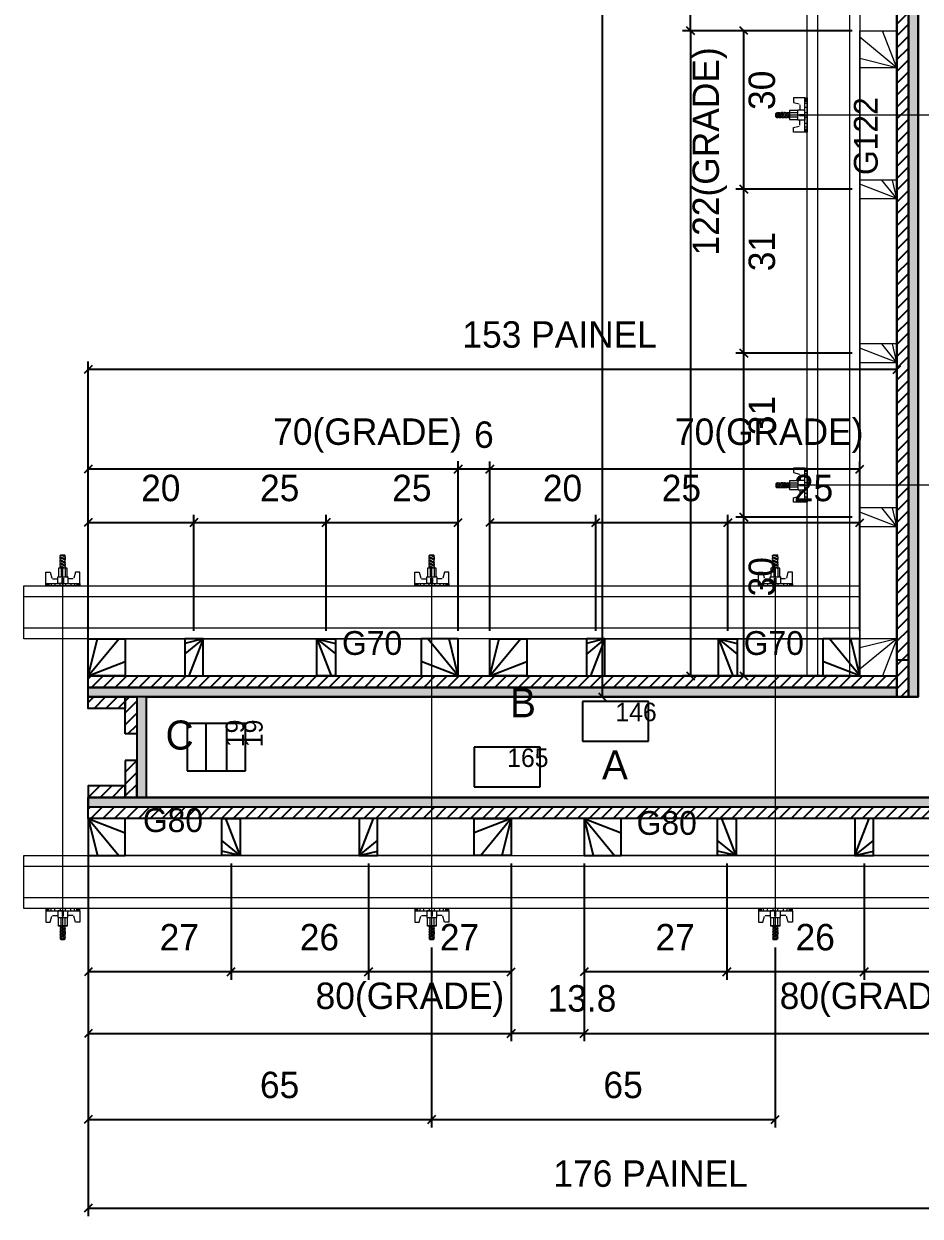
# Model space of a CAD drawing. Header units: metres. Extents: x 15022 to 19042, y 471 to 1202.
# Drawn here: x 15022.4 to 15361.5, y 470.5 to 921.5 of the extents above; entities that cross this region are included whole.
import ezdxf

# ---------------------------------------------------------------- set-up
doc = ezdxf.new("R2010")
doc.units = ezdxf.units.M
for name, color, linetype in [('CHAPA', 7, 'Continuous'), ('CONCRETO', 7, 'Continuous'), ('COTA', 7, 'Continuous'), ('Hachura', 7, 'Continuous'), ('Madeira', 7, 'Continuous'), ('MEIO_PONT', 7, 'Continuous'), ('Perfil Metálico', 7, 'Continuous'), ('SARRAFO', 7, 'Continuous'), ('TEXTO_GERAL', 7, 'Continuous')]:
    doc.layers.add(name, color=color, linetype=linetype)

msp = doc.modelspace()

# ---------------------------------------------------------------- hatches: boundary and pattern name
at = {"layer": 'Hachura'}
h = msp.add_hatch(dxfattribs=at)
h.set_pattern_fill('ANSI31')
h.paths.add_polyline_path([(15352.73, 1086.94), (15357.13, 1086.94), (15357.13, 666.94), (15352.73, 666.94), (15352.73, 1086.94)])
h = msp.add_hatch(color=7, dxfattribs=at)
h.dxf.hatch_style = 1
h.paths.add_polyline_path([(15357.13, 1086.94), (15360.73, 1086.94), (15360.73, 666.94), (15357.13, 666.94), (15357.13, 1086.94)])
h = msp.add_hatch(dxfattribs=at)
h.set_pattern_fill('ANSI31')
h.paths.add_polyline_path([(15352.73, 670.54), (15352.73, 674.94), (15046.73, 674.94), (15046.73, 670.54), (15352.73, 670.54)])
h = msp.add_hatch(color=7, dxfattribs=at)
h.dxf.hatch_style = 1
h.paths.add_polyline_path([(15352.73, 666.94), (15046.73, 666.94), (15046.73, 670.54), (15352.73, 670.54), (15352.73, 666.94)])
h = msp.add_hatch(dxfattribs=at)
h.set_pattern_fill('ANSI31')
h.paths.add_polyline_path([(15060.73, 662.54), (15060.73, 666.94), (15046.73, 666.94), (15046.73, 662.54), (15060.73, 662.54)])
h = msp.add_hatch(dxfattribs=at)
h.set_pattern_fill('ANSI31')
h.paths.add_polyline_path([(15065.13, 666.94), (15060.73, 666.94), (15060.73, 652.94), (15065.13, 652.94), (15065.13, 666.94)])
h = msp.add_hatch(color=7, dxfattribs=at)
h.dxf.hatch_style = 1
h.paths.add_polyline_path([(15065.13, 628.94), (15068.73, 628.94), (15068.73, 666.94), (15065.13, 666.94), (15065.13, 628.94)])
h = msp.add_hatch(dxfattribs=at)
h.set_pattern_fill('ANSI31')
h.paths.add_polyline_path([(15065.13, 628.94), (15060.73, 628.94), (15060.73, 642.94), (15065.13, 642.94), (15065.13, 628.94)])
h = msp.add_hatch(dxfattribs=at)
h.set_pattern_fill('ANSI31')
h.paths.add_polyline_path([(15060.73, 633.34), (15060.73, 628.94), (15046.73, 628.94), (15046.73, 633.34), (15060.73, 633.34)])
h = msp.add_hatch(color=7, dxfattribs=at)
h.dxf.hatch_style = 1
h.paths.add_polyline_path([(15398.73, 628.94), (15046.73, 628.94), (15046.73, 625.34), (15398.73, 625.34), (15398.73, 628.94)])
h = msp.add_hatch(dxfattribs=at)
h.set_pattern_fill('ANSI31')
h.paths.add_polyline_path([(15398.73, 625.34), (15398.73, 620.94), (15046.73, 620.94), (15046.73, 625.34), (15398.73, 625.34)])

# ---------------------------------------------------------------- linework, layer by layer
at = {"layer": 'CHAPA', "color": 1, "lineweight": 25}
for points in [[(15360.73, 1086.94), (15360.73, 666.94), (15357.13, 666.94), (15357.13, 1086.94)], [(15352.73, 666.94), (15046.73, 666.94), (15046.73, 670.54), (15352.73, 670.54)], [(15065.13, 628.94), (15068.73, 628.94), (15068.73, 666.94), (15065.13, 666.94)], [(15398.73, 628.94), (15046.73, 628.94), (15046.73, 625.34), (15398.73, 625.34)]]:
    msp.add_lwpolyline(points, close=True, dxfattribs=at)
at = {"layer": 'CONCRETO', "color": 2, "lineweight": 25}
msp.add_lwpolyline([(15068.73, 628.94), (15068.73, 666.94), (15360.73, 666.94), (15360.73, 1064.94), (15398.73, 1064.94), (15398.73, 628.94)], close=True, dxfattribs=at)
at = {"layer": 'COTA', "color": 241, "lineweight": 25}
for p, q in [((15241.24, 1086.94), (15241.24, 666.94)), ((15274.59, 918.94), (15274.59, 926.96)), ((15335.74, 918.94), (15271.59, 918.94)), ((15335.73, 918.94), (15271.59, 918.94)), ((15274.59, 918.94), (15274.59, 674.95)), ((15335.73, 918.94), (15291.79, 918.94)), ((15294.79, 858.95), (15294.79, 918.94)), ((15335.73, 858.95), (15291.79, 858.95)), ((15335.73, 858.95), (15291.79, 858.95)), ((15294.79, 796.95), (15294.79, 858.95)), ((15046.73, 669.94), (15046.73, 793.81)), ((15335.73, 796.95), (15291.79, 796.95)), ((15335.73, 796.95), (15291.79, 796.95)), ((15294.79, 734.95), (15294.79, 796.95)), ((15352.73, 669.94), (15352.73, 793.81)), ((15352.73, 790.81), (15046.73, 790.81)), ((15046.73, 691.91), (15046.73, 756.06)), ((15186.72, 691.93), (15186.72, 756.06)), ((15186.73, 691.94), (15186.73, 756.04)), ((15198.72, 691.89), (15198.72, 756.04)), ((15198.72, 691.92), (15198.72, 756.04)), ((15338.71, 691.92), (15338.71, 756.04)), ((15186.72, 753.06), (15046.73, 753.06)), ((15198.72, 753.04), (15186.73, 753.04)), ((15338.71, 753.04), (15198.72, 753.04)), ((15046.73, 691.94), (15046.73, 735.86)), ((15086.73, 691.94), (15086.73, 735.86)), ((15086.73, 691.94), (15086.73, 735.86)), ((15136.73, 691.94), (15136.73, 735.86)), ((15136.73, 691.94), (15136.73, 735.86)), ((15186.73, 691.93), (15186.73, 735.86)), ((15198.72, 691.92), (15198.72, 735.85)), ((15238.72, 691.92), (15238.72, 735.85)), ((15238.72, 691.92), (15238.72, 735.85)), ((15288.72, 691.92), (15288.72, 735.85)), ((15288.72, 691.92), (15288.72, 735.85)), ((15338.72, 691.92), (15338.72, 735.85)), ((15046.73, 732.86), (15086.73, 732.86)), ((15086.73, 732.86), (15136.73, 732.86)), ((15136.73, 732.86), (15186.73, 732.86)), ((15198.72, 732.85), (15238.72, 732.85)), ((15238.72, 732.85), (15288.72, 732.85)), ((15288.72, 732.85), (15338.72, 732.85)), ((15335.73, 734.95), (15291.79, 734.95)), ((15335.73, 734.95), (15291.79, 734.95)), ((15294.79, 674.95), (15294.79, 734.95)), ((15335.72, 674.95), (15271.59, 674.95)), ((15335.72, 674.95), (15291.79, 674.95)), ((15349.73, 666.94), (15238.24, 666.94)), ((15046.73, 617.89), (15046.73, 470.53)), ((15046.73, 617.89), (15046.73, 504.06)), ((15046.75, 603.9), (15046.75, 559.97)), ((15046.75, 603.9), (15046.75, 536.67)), ((15100.75, 603.89), (15100.75, 559.97)), ((15100.75, 603.89), (15100.75, 559.97)), ((15152.75, 603.89), (15152.75, 559.97)), ((15152.75, 603.89), (15152.75, 559.97)), ((15206.73, 603.94), (15206.73, 536.67)), ((15206.75, 603.89), (15206.75, 559.97)), ((15206.75, 603.89), (15206.75, 536.67)), ((15234.33, 603.89), (15234.33, 536.67)), ((15234.35, 603.9), (15234.35, 559.97)), ((15234.35, 603.9), (15234.35, 536.67)), ((15288.35, 603.89), (15288.35, 559.97)), ((15288.35, 603.89), (15288.35, 559.97)), ((15340.35, 603.89), (15340.35, 559.97)), ((15340.35, 603.89), (15340.35, 559.97)), ((15176.66, 572.14), (15176.66, 504.06)), ((15176.66, 572.14), (15176.66, 504.06)), ((15306.66, 572.14), (15306.66, 504.06)), ((15100.75, 562.97), (15046.75, 562.97)), ((15152.75, 562.97), (15100.75, 562.97)), ((15206.75, 562.97), (15152.75, 562.97)), ((15288.35, 562.97), (15234.35, 562.97)), ((15340.35, 562.97), (15288.35, 562.97)), ((15394.35, 562.97), (15340.35, 562.97)), ((15046.75, 539.67), (15206.75, 539.67)), ((15234.33, 539.67), (15206.73, 539.67)), ((15234.35, 539.67), (15394.35, 539.67)), ((15046.73, 507.06), (15176.66, 507.06)), ((15176.66, 507.06), (15306.66, 507.06)), ((15046.73, 473.53), (15398.72, 473.53))]:
    msp.add_line(p, q, dxfattribs=at)
at = {"layer": 'COTA', "color": 0, "lineweight": 25}
for p, q in [((15276.09, 917.44), (15273.09, 920.44)), ((15273.09, 920.44), (15276.09, 917.44)), ((15296.29, 917.44), (15293.29, 920.44)), ((15296.29, 857.45), (15293.29, 860.45)), ((15293.29, 860.45), (15296.29, 857.45)), ((15296.29, 795.45), (15293.29, 798.45)), ((15293.29, 798.45), (15296.29, 795.45)), ((15048.23, 792.31), (15045.23, 789.31)), ((15351.23, 789.31), (15354.23, 792.31)), ((15048.23, 754.56), (15045.23, 751.56)), ((15185.22, 751.56), (15188.22, 754.56)), ((15188.23, 754.54), (15185.23, 751.54)), ((15200.22, 754.54), (15197.22, 751.54)), ((15197.22, 751.54), (15200.22, 754.54)), ((15337.21, 751.54), (15340.21, 754.54)), ((15296.29, 733.45), (15293.29, 736.45)), ((15293.29, 736.45), (15296.29, 733.45)), ((15048.23, 734.36), (15045.23, 731.36)), ((15085.23, 731.36), (15088.23, 734.36)), ((15088.23, 734.36), (15085.23, 731.36)), ((15135.23, 731.36), (15138.23, 734.36)), ((15138.23, 734.36), (15135.23, 731.36)), ((15185.23, 731.36), (15188.23, 734.36)), ((15200.22, 734.35), (15197.22, 731.35)), ((15237.22, 731.35), (15240.22, 734.35)), ((15240.22, 734.35), (15237.22, 731.35)), ((15287.22, 731.35), (15290.22, 734.35)), ((15290.22, 734.35), (15287.22, 731.35)), ((15337.22, 731.35), (15340.22, 734.35)), ((15273.09, 676.45), (15276.09, 673.45)), ((15293.29, 676.45), (15296.29, 673.45)), ((15239.74, 668.44), (15242.74, 665.44)), ((15048.25, 564.47), (15045.25, 561.47)), ((15102.25, 564.47), (15099.25, 561.47)), ((15099.25, 561.47), (15102.25, 564.47)), ((15154.25, 564.47), (15151.25, 561.47)), ((15151.25, 561.47), (15154.25, 564.47)), ((15205.25, 561.47), (15208.25, 564.47)), ((15235.85, 564.47), (15232.85, 561.47)), ((15289.85, 564.47), (15286.85, 561.47)), ((15286.85, 561.47), (15289.85, 564.47)), ((15341.85, 564.47), (15338.85, 561.47)), ((15338.85, 561.47), (15341.85, 564.47)), ((15048.25, 541.17), (15045.25, 538.17)), ((15208.23, 541.17), (15205.23, 538.17)), ((15205.25, 538.17), (15208.25, 541.17)), ((15232.83, 538.17), (15235.83, 541.17)), ((15235.85, 541.17), (15232.85, 538.17)), ((15048.23, 508.56), (15045.23, 505.56)), ((15175.16, 505.56), (15178.16, 508.56)), ((15178.16, 508.56), (15175.16, 505.56)), ((15305.16, 505.56), (15308.16, 508.56)), ((15048.23, 475.03), (15045.23, 472.03))]:
    msp.add_line(p, q, dxfattribs=at)
at = {"layer": 'COTA', "color": 180, "lineweight": 25}
for p, q in [((15258.68, 665.24), (15233.68, 665.24)), ((15233.68, 665.24), (15233.68, 650.24)), ((15258.68, 650.24), (15258.68, 665.24)), ((15099.21, 656.94), (15084.21, 656.94)), ((15084.21, 656.94), (15084.21, 638.94)), ((15106.21, 656.94), (15091.21, 656.94)), ((15091.21, 656.94), (15091.21, 638.94)), ((15099.21, 638.94), (15099.21, 656.94)), ((15106.21, 638.94), (15106.21, 656.94)), ((15233.68, 650.24), (15258.68, 650.24)), ((15217.76, 647.94), (15192.76, 647.94)), ((15192.76, 647.94), (15192.76, 632.94)), ((15217.76, 632.94), (15217.76, 647.94)), ((15084.21, 638.94), (15099.21, 638.94)), ((15091.21, 638.94), (15106.21, 638.94)), ((15192.76, 632.94), (15217.76, 632.94))]:
    msp.add_line(p, q, dxfattribs=at)
at = {"layer": 'Hachura', "color": 0, "lineweight": 9}
for p, q in [((15317.83, 893.48), (15313.57, 893.48)), ((15313.57, 893.48), (15313.57, 891.8)), ((15317.81, 893.34), (15318.74, 893.34)), ((15317.81, 893.13), (15318.74, 893.13)), ((15317.83, 880.58), (15317.83, 893.48)), ((15317.83, 893.48), (15318.73, 893.48)), ((15318.73, 893.48), (15318.73, 880.58)), ((15312.03, 888.7), (15312.03, 885.35)), ((15315.25, 888.7), (15312.03, 888.7)), ((15312.09, 888.7), (15312.09, 885.35)), ((15313.57, 891.8), (15315.78, 891.22)), ((15315.25, 885.09), (15315.25, 888.96)), ((15315.25, 888.96), (15317.83, 888.96)), ((15315.25, 888.96), (15315.25, 888.7)), ((15315.25, 888.96), (15315.25, 888.7)), ((15316.03, 890.91), (15316.03, 888.96)), ((15317.81, 892.79), (15318.74, 892.79)), ((15317.81, 892.33), (15318.74, 892.33)), ((15317.81, 891.49), (15318.74, 891.49)), ((15317.81, 890.05), (15318.73, 890.05)), ((15318.73, 892.52), (15318.73, 884.71)), ((15307.26, 887.93), (15306.93, 887.61)), ((15306.93, 886.32), (15306.93, 887.61)), ((15307.26, 885.99), (15306.93, 886.32)), ((15307.25, 887.41), (15307.59, 888.09)), ((15307.82, 888.03), (15307.25, 886.9)), ((15307.25, 887.67), (15307.38, 887.93)), ((15307.9, 887.93), (15307.25, 886.64)), ((15307.58, 886), (15307.25, 886)), ((15307.26, 887.93), (15307.26, 885.99)), ((15307.58, 886), (15308.54, 887.93)), ((15307.58, 886), (15308.54, 887.93)), ((15307.67, 885.92), (15308.75, 888.09)), ((15307.9, 887.93), (15308.54, 887.93)), ((15308.98, 888.03), (15307.91, 885.89)), ((15309.06, 887.93), (15308.09, 886)), ((15308.74, 886), (15308.09, 886)), ((15308.74, 886), (15309.7, 887.93)), ((15308.83, 885.92), (15309.91, 888.09)), ((15309.7, 887.93), (15309.06, 887.93)), ((15310.14, 888.03), (15309.07, 885.89)), ((15310.22, 887.93), (15309.25, 886)), ((15309.9, 886), (15309.25, 886)), ((15309.47, 886), (15309.25, 886)), ((15309.9, 886), (15310.87, 887.93)), ((15309.99, 885.92), (15311.07, 888.09)), ((15310.43, 887.93), (15310.22, 887.93)), ((15311.3, 888.03), (15310.23, 885.89)), ((15311.38, 887.93), (15310.41, 886)), ((15311.06, 886), (15310.41, 886)), ((15310.43, 887.93), (15310.87, 887.93)), ((15311.06, 886), (15312.03, 887.93)), ((15311.38, 887.93), (15312.03, 887.93)), ((15312.03, 887.16), (15311.39, 885.89)), ((15312.03, 886.9), (15311.58, 886)), ((15312.03, 886), (15311.58, 886)), ((15312.03, 887.93), (15315.25, 887.93)), ((15312.03, 886.38), (15315.25, 886.38)), ((15312.03, 885.35), (15315.25, 885.35)), ((15317.83, 885.09), (15315.25, 885.09)), ((15315.83, 887.23), (15317.83, 887.23)), ((15317.83, 886.72), (15315.83, 886.72)), ((15316.03, 883.15), (15316.03, 885.09)), ((15317.81, 883.99), (15318.74, 883.99)), ((15317.83, 887.03), (15317.83, 885.09)), ((15317.83, 887.02), (15318.73, 887.02)), ((15317.83, 885.74), (15317.83, 886.38)), ((15317.83, 880.58), (15317.83, 885.74)), ((15318.15, 886.07), (15317.94, 886.07)), ((15317.96, 888), (15318.39, 888)), ((15318.58, 886.07), (15318.15, 886.07)), ((15313.57, 882.26), (15315.78, 882.84)), ((15313.57, 880.58), (15313.57, 882.26)), ((15318.73, 880.58), (15313.6, 880.58)), ((15317.81, 882.57), (15318.74, 882.57)), ((15317.81, 881.73), (15318.74, 881.73)), ((15317.81, 881.27), (15318.74, 881.27)), ((15317.81, 880.93), (15318.74, 880.93)), ((15317.81, 880.72), (15318.74, 880.72)), ((15317.86, 753.48), (15313.6, 753.48)), ((15313.6, 753.48), (15313.6, 751.8)), ((15317.84, 753.34), (15318.77, 753.34)), ((15317.86, 740.58), (15317.86, 753.48)), ((15317.86, 753.48), (15318.76, 753.48)), ((15318.76, 753.48), (15318.76, 740.58)), ((15312.05, 748.7), (15312.05, 745.35)), ((15315.28, 748.7), (15312.05, 748.7)), ((15312.12, 748.7), (15312.12, 745.35)), ((15313.6, 751.8), (15315.81, 751.22)), ((15315.28, 745.09), (15315.28, 748.96)), ((15315.28, 748.96), (15317.86, 748.96)), ((15315.28, 748.96), (15315.28, 748.7)), ((15315.28, 748.96), (15315.28, 748.7)), ((15316.05, 750.91), (15316.05, 748.96)), ((15317.84, 753.13), (15318.77, 753.13)), ((15317.84, 752.79), (15318.77, 752.79)), ((15317.84, 752.33), (15318.77, 752.33)), ((15317.84, 751.49), (15318.77, 751.49)), ((15317.84, 750.05), (15318.76, 750.05)), ((15318.76, 752.52), (15318.76, 744.71)), ((15307.28, 747.93), (15306.96, 747.61)), ((15306.96, 746.32), (15306.96, 747.61)), ((15307.28, 745.99), (15306.96, 746.32)), ((15307.28, 747.41), (15307.62, 748.09)), ((15307.85, 748.03), (15307.28, 746.9)), ((15307.28, 747.67), (15307.41, 747.93)), ((15307.93, 747.93), (15307.28, 746.64)), ((15307.28, 747.93), (15307.28, 745.99)), ((15307.6, 746), (15307.28, 746)), ((15307.6, 746), (15308.57, 747.93)), ((15307.6, 746), (15308.57, 747.93)), ((15307.7, 745.92), (15308.78, 748.09)), ((15307.93, 747.93), (15308.57, 747.93)), ((15309.01, 748.03), (15307.94, 745.89)), ((15309.09, 747.93), (15308.12, 746)), ((15308.76, 746), (15308.12, 746)), ((15308.76, 746), (15309.73, 747.93)), ((15308.86, 745.92), (15309.94, 748.09)), ((15309.73, 747.93), (15309.09, 747.93)), ((15310.17, 748.03), (15309.1, 745.89)), ((15310.25, 747.93), (15309.28, 746)), ((15309.93, 746), (15309.28, 746)), ((15309.49, 746), (15309.28, 746)), ((15309.93, 746), (15310.89, 747.93)), ((15310.02, 745.92), (15311.1, 748.09)), ((15310.46, 747.93), (15310.25, 747.93)), ((15311.33, 748.03), (15310.26, 745.89)), ((15311.41, 747.93), (15310.44, 746)), ((15311.09, 746), (15310.44, 746)), ((15310.46, 747.93), (15310.89, 747.93)), ((15311.09, 746), (15312.05, 747.93)), ((15311.41, 747.93), (15312.05, 747.93)), ((15312.05, 747.16), (15311.42, 745.89)), ((15312.05, 746.9), (15311.6, 746)), ((15312.05, 746), (15311.6, 746)), ((15312.05, 747.93), (15315.28, 747.93)), ((15312.05, 746.38), (15315.28, 746.38)), ((15312.05, 745.35), (15315.28, 745.35)), ((15317.86, 745.09), (15315.28, 745.09)), ((15315.86, 747.23), (15317.86, 747.23)), ((15317.86, 746.72), (15315.86, 746.72)), ((15316.05, 743.15), (15316.05, 745.09)), ((15317.86, 747.03), (15317.86, 745.09)), ((15317.86, 747.02), (15318.76, 747.02)), ((15317.86, 745.74), (15317.86, 746.38)), ((15317.86, 740.58), (15317.86, 745.74)), ((15318.18, 746.07), (15317.97, 746.07)), ((15317.98, 748), (15318.42, 748)), ((15318.61, 746.07), (15318.18, 746.07)), ((15313.6, 742.26), (15315.81, 742.84)), ((15313.6, 740.58), (15313.6, 742.26)), ((15318.76, 740.58), (15313.62, 740.58)), ((15317.84, 743.99), (15318.77, 743.99)), ((15317.84, 742.57), (15318.77, 742.57)), ((15317.84, 741.73), (15318.77, 741.73)), ((15317.84, 741.27), (15318.77, 741.27)), ((15317.84, 740.93), (15318.77, 740.93)), ((15317.84, 740.72), (15318.77, 740.72)), ((15038.13, 718.69), (15035.98, 719.76)), ((15038.13, 717.53), (15035.98, 718.6)), ((15038.13, 716.37), (15035.98, 717.44)), ((15036.02, 720), (15038.18, 718.92)), ((15036.02, 718.84), (15038.18, 717.76)), ((15036.02, 717.68), (15038.18, 716.6)), ((15036.09, 720.41), (15036.41, 720.74)), ((15036.09, 720.09), (15036.09, 720.42)), ((15038.02, 720.41), (15036.09, 720.41)), ((15036.09, 720.09), (15038.03, 719.13)), ((15036.09, 720.09), (15038.03, 719.13)), ((15036.09, 718.93), (15036.09, 719.58)), ((15038.03, 718.61), (15036.09, 719.58)), ((15036.09, 718.93), (15038.03, 717.96)), ((15036.09, 717.77), (15036.09, 718.42)), ((15038.03, 717.45), (15036.09, 718.42)), ((15036.09, 718.2), (15036.09, 718.42)), ((15036.09, 717.77), (15038.03, 716.8)), ((15036.09, 716.61), (15036.09, 717.26)), ((15038.03, 716.29), (15036.09, 717.26)), ((15036.41, 720.74), (15037.7, 720.74)), ((15038.03, 719.77), (15036.74, 720.42)), ((15038.13, 719.85), (15036.99, 720.42)), ((15037.51, 720.42), (15038.18, 720.08)), ((15038.02, 720.41), (15037.7, 720.74)), ((15037.77, 720.42), (15038.03, 720.29)), ((15038.03, 719.77), (15038.03, 719.13)), ((15038.03, 717.96), (15038.03, 718.61)), ((15038.03, 717.24), (15038.03, 717.45)), ((15038.03, 717.24), (15038.03, 716.8)), ((15177.72, 718.69), (15175.58, 719.76)), ((15177.72, 717.53), (15175.58, 718.6)), ((15177.72, 716.37), (15175.58, 717.44)), ((15175.62, 720), (15177.78, 718.92)), ((15175.62, 718.84), (15177.78, 717.76)), ((15175.62, 717.68), (15177.78, 716.6)), ((15175.69, 720.41), (15176.01, 720.74)), ((15175.69, 720.09), (15175.69, 720.42)), ((15177.62, 720.41), (15175.69, 720.41)), ((15175.69, 720.09), (15177.62, 719.13)), ((15175.69, 720.09), (15177.62, 719.13)), ((15175.69, 718.93), (15175.69, 719.58)), ((15177.62, 718.61), (15175.69, 719.58)), ((15175.69, 718.93), (15177.62, 717.96)), ((15175.69, 717.77), (15175.69, 718.42)), ((15177.62, 717.45), (15175.69, 718.42)), ((15175.69, 718.2), (15175.69, 718.42)), ((15175.69, 717.77), (15177.62, 716.8)), ((15175.69, 716.61), (15175.69, 717.26)), ((15177.62, 716.29), (15175.69, 717.26)), ((15176.01, 720.74), (15177.3, 720.74)), ((15177.62, 719.77), (15176.34, 720.42)), ((15177.72, 719.85), (15176.59, 720.42)), ((15177.11, 720.42), (15177.78, 720.08)), ((15177.62, 720.41), (15177.3, 720.74)), ((15177.37, 720.42), (15177.62, 720.29)), ((15177.62, 719.77), (15177.62, 719.13)), ((15177.62, 717.96), (15177.62, 718.61)), ((15177.62, 717.24), (15177.62, 717.45)), ((15177.62, 717.24), (15177.62, 716.8)), ((15307.72, 718.69), (15305.58, 719.76)), ((15307.72, 717.53), (15305.58, 718.6)), ((15307.72, 716.37), (15305.58, 717.44)), ((15305.62, 720), (15307.78, 718.92)), ((15305.62, 718.84), (15307.78, 717.76)), ((15305.62, 717.68), (15307.78, 716.6)), ((15305.69, 720.41), (15306.01, 720.74)), ((15305.69, 720.09), (15305.69, 720.42)), ((15307.62, 720.41), (15305.69, 720.41)), ((15305.69, 720.09), (15307.62, 719.13)), ((15305.69, 720.09), (15307.62, 719.13)), ((15305.69, 718.93), (15305.69, 719.58)), ((15307.62, 718.61), (15305.69, 719.58)), ((15305.69, 718.93), (15307.62, 717.96)), ((15305.69, 717.77), (15305.69, 718.42)), ((15307.62, 717.45), (15305.69, 718.42)), ((15305.69, 718.2), (15305.69, 718.42)), ((15305.69, 717.77), (15307.62, 716.8)), ((15305.69, 716.61), (15305.69, 717.26)), ((15307.62, 716.29), (15305.69, 717.26)), ((15306.01, 720.74), (15307.3, 720.74)), ((15307.62, 719.77), (15306.34, 720.42)), ((15307.72, 719.85), (15306.59, 720.42)), ((15307.11, 720.42), (15307.78, 720.08)), ((15307.62, 720.41), (15307.3, 720.74)), ((15307.37, 720.42), (15307.62, 720.29)), ((15307.62, 719.77), (15307.62, 719.13)), ((15307.62, 717.96), (15307.62, 718.61)), ((15307.62, 717.24), (15307.62, 717.45)), ((15307.62, 717.24), (15307.62, 716.8)), ((15030.67, 714.1), (15032.35, 714.1)), ((15030.68, 708.94), (15030.68, 714.07)), ((15032.35, 714.1), (15032.93, 711.88)), ((15038.8, 715.64), (15035.45, 715.64)), ((15035.45, 715.64), (15035.45, 712.42)), ((15038.8, 715.58), (15035.45, 715.58)), ((15037.25, 715.64), (15035.98, 716.28)), ((15036.09, 716.61), (15038.03, 715.64)), ((15036.99, 715.64), (15036.09, 716.09)), ((15036.09, 715.64), (15036.09, 716.09)), ((15036.48, 715.64), (15036.48, 712.42)), ((15038.03, 716.29), (15038.03, 715.64)), ((15038.03, 715.64), (15038.03, 712.42)), ((15038.8, 712.42), (15038.8, 715.64)), ((15041.9, 714.1), (15041.31, 711.88)), ((15043.57, 714.1), (15041.9, 714.1)), ((15043.57, 709.84), (15043.57, 714.1)), ((15170.27, 714.1), (15171.95, 714.1)), ((15170.28, 708.94), (15170.28, 714.07)), ((15171.95, 714.1), (15172.53, 711.88)), ((15178.4, 715.64), (15175.05, 715.64)), ((15175.05, 715.64), (15175.05, 712.42)), ((15178.4, 715.58), (15175.05, 715.58)), ((15176.85, 715.64), (15175.58, 716.28)), ((15175.69, 716.61), (15177.62, 715.64)), ((15176.59, 715.64), (15175.69, 716.09)), ((15175.69, 715.64), (15175.69, 716.09)), ((15176.08, 715.64), (15176.08, 712.42)), ((15177.62, 716.29), (15177.62, 715.64)), ((15177.62, 715.64), (15177.62, 712.42)), ((15178.4, 712.42), (15178.4, 715.64)), ((15181.49, 714.1), (15180.91, 711.88)), ((15183.17, 714.1), (15181.49, 714.1)), ((15183.17, 709.84), (15183.17, 714.1)), ((15300.27, 714.1), (15301.95, 714.1)), ((15300.28, 708.94), (15300.28, 714.07)), ((15301.95, 714.1), (15302.53, 711.88)), ((15308.4, 715.64), (15305.05, 715.64)), ((15305.05, 715.64), (15305.05, 712.42)), ((15308.4, 715.58), (15305.05, 715.58)), ((15306.85, 715.64), (15305.58, 716.28)), ((15305.69, 716.61), (15307.62, 715.64)), ((15306.59, 715.64), (15305.69, 716.09)), ((15305.69, 715.64), (15305.69, 716.09)), ((15306.08, 715.64), (15306.08, 712.42)), ((15307.62, 716.29), (15307.62, 715.64)), ((15307.62, 715.64), (15307.62, 712.42)), ((15308.4, 712.42), (15308.4, 715.64)), ((15311.49, 714.1), (15310.91, 711.88)), ((15313.17, 714.1), (15311.49, 714.1)), ((15313.17, 709.84), (15313.17, 714.1)), ((15030.67, 709.84), (15043.57, 709.84)), ((15030.67, 709.84), (15035.83, 709.84)), ((15043.57, 708.94), (15030.68, 708.94)), ((15030.81, 709.86), (15030.81, 708.93)), ((15031.03, 709.86), (15031.03, 708.93)), ((15031.36, 709.86), (15031.36, 708.93)), ((15031.83, 709.86), (15031.83, 708.93)), ((15032.67, 709.86), (15032.67, 708.93)), ((15033.24, 711.64), (15035.19, 711.64)), ((15034.08, 709.86), (15034.08, 708.93)), ((15042.62, 708.94), (15034.8, 708.94)), ((15035.19, 712.42), (15039.06, 712.42)), ((15035.19, 709.84), (15035.19, 712.42)), ((15037.12, 709.84), (15035.19, 709.84)), ((15035.83, 709.84), (15036.48, 709.84)), ((15036.16, 709.52), (15036.16, 709.73)), ((15036.16, 709.09), (15036.16, 709.52)), ((15036.81, 709.84), (15036.81, 711.84)), ((15037.12, 709.84), (15037.12, 708.94)), ((15037.33, 711.84), (15037.33, 709.84)), ((15038.1, 709.71), (15038.1, 709.28)), ((15039.06, 712.42), (15038.8, 712.42)), ((15039.06, 712.42), (15038.8, 712.42)), ((15041, 711.64), (15039.05, 711.64)), ((15039.06, 712.42), (15039.06, 709.84)), ((15040.15, 709.86), (15040.15, 708.94)), ((15041.58, 709.86), (15041.58, 708.93)), ((15042.42, 709.86), (15042.42, 708.93)), ((15042.89, 709.86), (15042.89, 708.93)), ((15043.22, 709.86), (15043.22, 708.93)), ((15043.43, 709.86), (15043.43, 708.93)), ((15043.57, 709.84), (15043.57, 708.94)), ((15170.27, 709.84), (15183.17, 709.84)), ((15170.27, 709.84), (15175.43, 709.84)), ((15183.17, 708.94), (15170.28, 708.94)), ((15170.41, 709.86), (15170.41, 708.93)), ((15170.62, 709.86), (15170.62, 708.93)), ((15170.96, 709.86), (15170.96, 708.93)), ((15171.42, 709.86), (15171.42, 708.93)), ((15172.27, 709.86), (15172.27, 708.93)), ((15172.84, 711.64), (15174.79, 711.64)), ((15173.68, 709.86), (15173.68, 708.93)), ((15182.22, 708.94), (15174.4, 708.94)), ((15174.79, 712.42), (15178.66, 712.42)), ((15174.79, 709.84), (15174.79, 712.42)), ((15176.72, 709.84), (15174.79, 709.84)), ((15175.43, 709.84), (15176.08, 709.84)), ((15175.76, 709.52), (15175.76, 709.73)), ((15175.76, 709.09), (15175.76, 709.52)), ((15176.41, 709.84), (15176.41, 711.84)), ((15176.72, 709.84), (15176.72, 708.94)), ((15176.93, 711.84), (15176.93, 709.84)), ((15177.7, 709.71), (15177.7, 709.28)), ((15178.66, 712.42), (15178.4, 712.42)), ((15178.66, 712.42), (15178.4, 712.42)), ((15180.6, 711.64), (15178.65, 711.64)), ((15178.66, 712.42), (15178.66, 709.84)), ((15179.75, 709.86), (15179.75, 708.94)), ((15181.18, 709.86), (15181.18, 708.93)), ((15182.02, 709.86), (15182.02, 708.93)), ((15182.49, 709.86), (15182.49, 708.93)), ((15182.82, 709.86), (15182.82, 708.93)), ((15183.03, 709.86), (15183.03, 708.93)), ((15183.17, 709.84), (15183.17, 708.94)), ((15300.27, 709.84), (15313.17, 709.84)), ((15300.27, 709.84), (15305.43, 709.84)), ((15313.17, 708.94), (15300.28, 708.94)), ((15300.41, 709.86), (15300.41, 708.93)), ((15300.62, 709.86), (15300.62, 708.93)), ((15300.96, 709.86), (15300.96, 708.93)), ((15301.42, 709.86), (15301.42, 708.93)), ((15302.27, 709.86), (15302.27, 708.93)), ((15302.84, 711.64), (15304.79, 711.64)), ((15303.68, 709.86), (15303.68, 708.93)), ((15312.22, 708.94), (15304.4, 708.94)), ((15304.79, 712.42), (15308.66, 712.42)), ((15304.79, 709.84), (15304.79, 712.42)), ((15306.72, 709.84), (15304.79, 709.84)), ((15305.43, 709.84), (15306.08, 709.84)), ((15305.76, 709.52), (15305.76, 709.73)), ((15305.76, 709.09), (15305.76, 709.52)), ((15306.41, 709.84), (15306.41, 711.84)), ((15306.72, 709.84), (15306.72, 708.94)), ((15306.93, 711.84), (15306.93, 709.84)), ((15307.7, 709.71), (15307.7, 709.28)), ((15308.66, 712.42), (15308.4, 712.42)), ((15308.66, 712.42), (15308.4, 712.42)), ((15310.6, 711.64), (15308.65, 711.64)), ((15308.66, 712.42), (15308.66, 709.84)), ((15309.75, 709.86), (15309.75, 708.94)), ((15311.18, 709.86), (15311.18, 708.93)), ((15312.02, 709.86), (15312.02, 708.93)), ((15312.49, 709.86), (15312.49, 708.93)), ((15312.82, 709.86), (15312.82, 708.93)), ((15313.03, 709.86), (15313.03, 708.93)), ((15313.17, 709.84), (15313.17, 708.94)), ((15043.57, 586.94), (15030.68, 586.94)), ((15030.68, 586.94), (15030.68, 581.8)), ((15030.81, 586.01), (15030.81, 586.94)), ((15031.02, 586.01), (15031.02, 586.94)), ((15031.36, 586.01), (15031.36, 586.94)), ((15031.82, 586.01), (15031.82, 586.94)), ((15032.67, 586.01), (15032.67, 586.94)), ((15034.08, 586.01), (15034.08, 586.94)), ((15042.62, 586.94), (15034.8, 586.94)), ((15036.16, 586.79), (15036.16, 586.35)), ((15036.16, 586.35), (15036.16, 586.14)), ((15037.12, 586.03), (15037.12, 586.94)), ((15038.1, 586.16), (15038.1, 586.59)), ((15040.15, 586.01), (15040.15, 586.94)), ((15041.58, 586.01), (15041.58, 586.94)), ((15042.42, 586.01), (15042.42, 586.94)), ((15042.89, 586.01), (15042.89, 586.94)), ((15043.22, 586.01), (15043.22, 586.94)), ((15043.43, 586.01), (15043.43, 586.94)), ((15043.57, 586.03), (15043.57, 586.94)), ((15183.18, 586.94), (15170.28, 586.94)), ((15170.28, 586.94), (15170.28, 581.8)), ((15170.42, 586.01), (15170.42, 586.94)), ((15170.63, 586.01), (15170.63, 586.94)), ((15170.97, 586.01), (15170.97, 586.94)), ((15171.43, 586.01), (15171.43, 586.94)), ((15172.27, 586.01), (15172.27, 586.94)), ((15173.69, 586.01), (15173.69, 586.94)), ((15182.23, 586.94), (15174.41, 586.94)), ((15175.77, 586.79), (15175.77, 586.35)), ((15175.77, 586.35), (15175.77, 586.14)), ((15176.72, 586.03), (15176.72, 586.94)), ((15177.7, 586.16), (15177.7, 586.59)), ((15179.75, 586.01), (15179.75, 586.94)), ((15181.19, 586.01), (15181.19, 586.94)), ((15182.03, 586.01), (15182.03, 586.94)), ((15182.49, 586.01), (15182.49, 586.94)), ((15182.83, 586.01), (15182.83, 586.94)), ((15183.04, 586.01), (15183.04, 586.94)), ((15183.18, 586.03), (15183.18, 586.94)), ((15313.18, 586.94), (15300.28, 586.94)), ((15300.28, 586.94), (15300.28, 581.8)), ((15300.42, 586.01), (15300.42, 586.94)), ((15300.63, 586.01), (15300.63, 586.94)), ((15300.97, 586.01), (15300.97, 586.94)), ((15301.43, 586.01), (15301.43, 586.94)), ((15302.27, 586.01), (15302.27, 586.94)), ((15303.69, 586.01), (15303.69, 586.94)), ((15312.23, 586.94), (15304.41, 586.94)), ((15305.77, 586.79), (15305.77, 586.35)), ((15305.77, 586.35), (15305.77, 586.14)), ((15306.72, 586.03), (15306.72, 586.94)), ((15307.7, 586.16), (15307.7, 586.59)), ((15309.75, 586.01), (15309.75, 586.94)), ((15311.19, 586.01), (15311.19, 586.94)), ((15312.03, 586.01), (15312.03, 586.94)), ((15312.49, 586.01), (15312.49, 586.94)), ((15312.83, 586.01), (15312.83, 586.94)), ((15313.04, 586.01), (15313.04, 586.94)), ((15313.18, 586.03), (15313.18, 586.94)), ((15030.67, 586.03), (15043.57, 586.03)), ((15030.67, 586.03), (15035.83, 586.03)), ((15032.35, 581.78), (15032.93, 583.99)), ((15033.24, 584.23), (15035.19, 584.23)), ((15037.12, 586.03), (15035.19, 586.03)), ((15035.19, 586.03), (15035.19, 583.45)), ((15035.19, 583.45), (15039.06, 583.45)), ((15035.45, 580.23), (15035.45, 583.45)), ((15035.83, 586.03), (15036.48, 586.03)), ((15036.48, 580.23), (15036.48, 583.45)), ((15036.81, 586.03), (15036.81, 584.03)), ((15037.33, 584.03), (15037.33, 586.03)), ((15038.03, 580.23), (15038.03, 583.45)), ((15038.8, 583.45), (15038.8, 580.23)), ((15039.06, 583.45), (15038.8, 583.45)), ((15039.06, 583.45), (15038.8, 583.45)), ((15041, 584.23), (15039.05, 584.23)), ((15039.06, 583.45), (15039.06, 586.03)), ((15041.89, 581.78), (15041.31, 583.99)), ((15043.57, 586.03), (15043.57, 581.78)), ((15170.28, 586.03), (15183.18, 586.03)), ((15170.28, 586.03), (15175.44, 586.03)), ((15171.96, 581.78), (15172.54, 583.99)), ((15172.85, 584.23), (15174.79, 584.23)), ((15176.73, 586.03), (15174.79, 586.03)), ((15174.79, 586.03), (15174.79, 583.45)), ((15174.79, 583.45), (15178.66, 583.45)), ((15175.05, 580.23), (15175.05, 583.45)), ((15175.44, 586.03), (15176.08, 586.03)), ((15176.08, 580.23), (15176.08, 583.45)), ((15176.42, 586.03), (15176.42, 584.03)), ((15176.93, 584.03), (15176.93, 586.03)), ((15177.63, 580.23), (15177.63, 583.45)), ((15178.41, 583.45), (15178.41, 580.23)), ((15178.66, 583.45), (15178.41, 583.45)), ((15178.66, 583.45), (15178.41, 583.45)), ((15178.66, 583.45), (15178.66, 586.03)), ((15180.61, 584.23), (15178.66, 584.23)), ((15181.5, 581.78), (15180.92, 583.99)), ((15183.18, 586.03), (15183.18, 581.78)), ((15300.28, 586.03), (15313.18, 586.03)), ((15300.28, 586.03), (15305.44, 586.03)), ((15301.96, 581.78), (15302.54, 583.99)), ((15302.85, 584.23), (15304.79, 584.23)), ((15306.73, 586.03), (15304.79, 586.03)), ((15304.79, 586.03), (15304.79, 583.45)), ((15304.79, 583.45), (15308.66, 583.45)), ((15305.05, 580.23), (15305.05, 583.45)), ((15305.44, 586.03), (15306.08, 586.03)), ((15306.08, 580.23), (15306.08, 583.45)), ((15306.42, 586.03), (15306.42, 584.03)), ((15306.93, 584.03), (15306.93, 586.03)), ((15307.63, 580.23), (15307.63, 583.45)), ((15308.41, 583.45), (15308.41, 580.23)), ((15308.66, 583.45), (15308.41, 583.45)), ((15308.66, 583.45), (15308.41, 583.45)), ((15308.66, 583.45), (15308.66, 586.03)), ((15310.61, 584.23), (15308.66, 584.23)), ((15311.5, 581.78), (15310.92, 583.99)), ((15313.18, 586.03), (15313.18, 581.78)), ((15030.67, 581.78), (15032.35, 581.78)), ((15038.8, 580.3), (15035.45, 580.3)), ((15038.8, 580.23), (15035.45, 580.23)), ((15037.25, 580.23), (15035.98, 579.6)), ((15038.12, 579.5), (15035.98, 578.43)), ((15038.12, 578.34), (15035.98, 577.27)), ((15036.02, 578.19), (15038.18, 579.28)), ((15036.02, 577.03), (15038.18, 578.11)), ((15036.09, 579.26), (15038.03, 580.23)), ((15036.99, 580.23), (15036.09, 579.78)), ((15036.09, 580.23), (15036.09, 579.78)), ((15038.03, 579.58), (15036.09, 578.62)), ((15036.09, 579.26), (15036.09, 578.62)), ((15036.09, 578.1), (15038.03, 579.07)), ((15038.03, 578.42), (15036.09, 577.46)), ((15036.09, 578.1), (15036.09, 577.46)), ((15036.09, 576.94), (15038.03, 577.91)), ((15036.09, 577.67), (15036.09, 577.46)), ((15038.03, 579.58), (15038.03, 580.23)), ((15038.03, 578.63), (15038.03, 579.07)), ((15038.03, 578.63), (15038.03, 578.42)), ((15038.03, 577.91), (15038.03, 577.26)), ((15043.57, 581.78), (15041.89, 581.78)), ((15170.28, 581.78), (15171.96, 581.78)), ((15178.41, 580.3), (15175.05, 580.3)), ((15178.41, 580.23), (15175.05, 580.23)), ((15176.86, 580.23), (15175.59, 579.6)), ((15177.73, 579.5), (15175.59, 578.43)), ((15177.73, 578.34), (15175.59, 577.27)), ((15175.62, 578.19), (15177.79, 579.28)), ((15175.62, 577.03), (15177.79, 578.11)), ((15175.7, 579.26), (15177.63, 580.23)), ((15176.6, 580.23), (15175.7, 579.78)), ((15175.7, 580.23), (15175.7, 579.78)), ((15177.63, 579.58), (15175.7, 578.62)), ((15175.7, 579.26), (15175.7, 578.62)), ((15175.7, 578.1), (15177.63, 579.07)), ((15177.63, 578.42), (15175.7, 577.46)), ((15175.7, 578.1), (15175.7, 577.46)), ((15175.7, 576.94), (15177.63, 577.91)), ((15175.7, 577.67), (15175.7, 577.46)), ((15177.63, 579.58), (15177.63, 580.23)), ((15177.63, 578.63), (15177.63, 579.07)), ((15177.63, 578.63), (15177.63, 578.42)), ((15177.63, 577.91), (15177.63, 577.26)), ((15183.18, 581.78), (15181.5, 581.78)), ((15300.28, 581.78), (15301.96, 581.78)), ((15308.41, 580.3), (15305.05, 580.3)), ((15308.41, 580.23), (15305.05, 580.23)), ((15306.86, 580.23), (15305.59, 579.6)), ((15307.73, 579.5), (15305.59, 578.43)), ((15307.73, 578.34), (15305.59, 577.27)), ((15305.62, 578.19), (15307.79, 579.28)), ((15305.62, 577.03), (15307.79, 578.11)), ((15305.7, 579.26), (15307.63, 580.23)), ((15306.6, 580.23), (15305.7, 579.78)), ((15305.7, 580.23), (15305.7, 579.78)), ((15307.63, 579.58), (15305.7, 578.62)), ((15305.7, 579.26), (15305.7, 578.62)), ((15305.7, 578.1), (15307.63, 579.07)), ((15307.63, 578.42), (15305.7, 577.46)), ((15305.7, 578.1), (15305.7, 577.46)), ((15305.7, 576.94), (15307.63, 577.91)), ((15305.7, 577.67), (15305.7, 577.46)), ((15307.63, 579.58), (15307.63, 580.23)), ((15307.63, 578.63), (15307.63, 579.07)), ((15307.63, 578.63), (15307.63, 578.42)), ((15307.63, 577.91), (15307.63, 577.26)), ((15313.18, 581.78), (15311.5, 581.78)), ((15038.12, 577.18), (15035.98, 576.11)), ((15036.02, 575.87), (15038.18, 576.95)), ((15038.03, 577.26), (15036.09, 576.29)), ((15036.09, 576.94), (15036.09, 576.29)), ((15036.09, 575.78), (15038.03, 576.75)), ((15036.09, 575.78), (15038.03, 576.75)), ((15036.09, 575.78), (15036.09, 575.46)), ((15036.09, 575.46), (15036.41, 575.14)), ((15038.02, 575.46), (15036.09, 575.46)), ((15036.41, 575.14), (15037.7, 575.14)), ((15038.03, 576.1), (15036.74, 575.46)), ((15038.12, 576.02), (15036.99, 575.46)), ((15037.51, 575.46), (15038.18, 575.79)), ((15038.02, 575.46), (15037.7, 575.14)), ((15037.77, 575.46), (15038.03, 575.59)), ((15038.03, 576.1), (15038.03, 576.75)), ((15177.73, 577.18), (15175.59, 576.11)), ((15175.62, 575.87), (15177.79, 576.95)), ((15175.69, 575.46), (15176.02, 575.14)), ((15177.63, 577.26), (15175.7, 576.29)), ((15175.7, 576.94), (15175.7, 576.29)), ((15175.7, 575.78), (15177.63, 576.75)), ((15175.7, 575.78), (15177.63, 576.75)), ((15175.7, 575.78), (15175.7, 575.46)), ((15177.63, 575.46), (15175.69, 575.46)), ((15176.02, 575.14), (15177.31, 575.14)), ((15177.63, 576.1), (15176.34, 575.46)), ((15177.73, 576.02), (15176.6, 575.46)), ((15177.12, 575.46), (15177.79, 575.79)), ((15177.63, 575.46), (15177.31, 575.14)), ((15177.37, 575.46), (15177.63, 575.59)), ((15177.63, 576.1), (15177.63, 576.75)), ((15307.73, 577.18), (15305.59, 576.11)), ((15305.62, 575.87), (15307.79, 576.95)), ((15305.69, 575.46), (15306.02, 575.14)), ((15307.63, 577.26), (15305.7, 576.29)), ((15305.7, 576.94), (15305.7, 576.29)), ((15305.7, 575.78), (15307.63, 576.75)), ((15305.7, 575.78), (15307.63, 576.75)), ((15305.7, 575.78), (15305.7, 575.46)), ((15307.63, 575.46), (15305.69, 575.46)), ((15306.02, 575.14), (15307.31, 575.14)), ((15307.63, 576.1), (15306.34, 575.46)), ((15307.73, 576.02), (15306.6, 575.46)), ((15307.12, 575.46), (15307.79, 575.79)), ((15307.63, 575.46), (15307.31, 575.14)), ((15307.37, 575.46), (15307.63, 575.59)), ((15307.63, 576.1), (15307.63, 576.75))]:
    msp.add_line(p, q, dxfattribs=at)
at = {"layer": 'Hachura', "color": 251, "lineweight": 9}
for p, q in [((15451.54, 887.02), (15311.74, 887.01)), ((15451.56, 747.02), (15311.76, 747.01)), ((15037.12, 576.14), (15037.12, 715.94)), ((15176.72, 576.16), (15176.72, 715.96)), ((15306.72, 576.16), (15306.72, 715.96))]:
    msp.add_line(p, q, dxfattribs=at)
at = {"layer": 'Madeira', "color": 126, "lineweight": 18}
for p, q in [((15352.71, 904.93), (15338.72, 916.46)), ((15352.71, 904.93), (15347.3, 918.93)), ((15352.71, 904.93), (15338.72, 908.43)), ((15352.72, 855.44), (15346.97, 862.44)), ((15352.72, 855.44), (15350.99, 862.44)), ((15352.72, 855.44), (15338.73, 860.88)), ((15352.72, 793.44), (15338.73, 798.88)), ((15352.72, 793.44), (15346.97, 800.44)), ((15352.72, 793.44), (15350.99, 800.44)), ((15352.72, 731.44), (15338.73, 736.88)), ((15352.72, 731.44), (15346.97, 738.44)), ((15352.72, 731.44), (15350.99, 738.44)), ((15352.73, 688.94), (15338.72, 677.44)), ((15352.73, 688.94), (15338.73, 685.47)), ((15352.73, 688.94), (15347.29, 674.94))]:
    msp.add_line(p, q, dxfattribs=at)
for points in [[(15352.71, 904.93), (15338.71, 904.94), (15338.73, 918.94), (15352.73, 918.93)], [(15352.73, 674.94), (15338.73, 674.95), (15338.73, 918.94), (15352.73, 918.93)], [(15352.72, 855.44), (15352.73, 862.44), (15338.73, 862.45), (15338.72, 855.45)], [(15352.72, 793.44), (15352.73, 800.44), (15338.73, 800.45), (15338.72, 793.45)], [(15352.72, 731.44), (15352.73, 738.44), (15338.73, 738.45), (15338.72, 731.45)], [(15046.73, 674.94), (15046.73, 688.94), (15186.73, 688.94), (15186.73, 674.94)], [(15198.72, 674.92), (15198.72, 688.92), (15338.72, 688.92), (15338.72, 674.92)], [(15352.73, 688.94), (15338.73, 688.95), (15338.72, 674.95), (15352.72, 674.94)], [(15206.73, 620.89), (15206.73, 606.89), (15046.73, 606.89), (15046.73, 620.89)], [(15394.33, 620.89), (15394.33, 606.89), (15234.33, 606.89), (15234.33, 620.89)]]:
    msp.add_lwpolyline(points, close=True, dxfattribs=at)
at = {"layer": 'MEIO_PONT', "color": 93, "lineweight": 25}
for p, q in [((15046.73, 674.94), (15058.24, 688.94)), ((15046.73, 674.94), (15050.21, 688.94)), ((15090.23, 688.94), (15083.23, 683.18)), ((15090.23, 688.94), (15083.23, 687.19)), ((15090.23, 688.94), (15084.8, 674.94)), ((15133.23, 688.94), (15140.23, 683.18)), ((15133.23, 688.94), (15140.23, 687.19)), ((15133.23, 688.94), (15138.65, 674.94)), ((15186.73, 674.94), (15175.21, 688.94)), ((15186.73, 674.94), (15183.24, 688.94)), ((15198.72, 674.92), (15210.23, 688.92)), ((15198.72, 674.92), (15202.2, 688.92)), ((15242.22, 688.92), (15235.22, 683.16)), ((15242.22, 688.92), (15235.22, 687.18)), ((15242.22, 688.92), (15236.79, 674.92)), ((15285.22, 688.92), (15292.22, 683.16)), ((15285.22, 688.92), (15292.22, 687.18)), ((15285.22, 688.92), (15290.64, 674.92)), ((15338.72, 674.92), (15327.2, 688.92)), ((15338.72, 674.92), (15335.23, 688.92)), ((15046.73, 674.94), (15060.73, 680.36)), ((15186.73, 674.94), (15172.73, 680.36)), ((15198.72, 674.92), (15212.72, 680.35)), ((15338.72, 674.92), (15324.72, 680.35)), ((15046.73, 620.89), (15058.24, 606.89)), ((15046.73, 620.89), (15050.21, 606.89)), ((15046.73, 620.89), (15060.73, 615.47)), ((15104.23, 606.89), (15098.8, 620.89)), ((15149.23, 606.89), (15154.65, 620.89)), ((15206.73, 620.89), (15192.73, 615.47)), ((15206.73, 620.89), (15195.21, 606.89)), ((15206.73, 620.89), (15203.24, 606.89)), ((15234.33, 620.89), (15245.84, 606.89)), ((15234.33, 620.89), (15237.81, 606.89)), ((15234.33, 620.89), (15248.33, 615.47)), ((15291.83, 606.89), (15286.4, 620.89)), ((15336.83, 606.89), (15342.25, 620.89)), ((15104.23, 606.89), (15097.23, 612.65)), ((15149.23, 606.89), (15156.23, 612.65)), ((15291.83, 606.89), (15284.83, 612.65)), ((15336.83, 606.89), (15343.83, 612.65)), ((15104.23, 606.89), (15097.23, 608.64)), ((15149.23, 606.89), (15156.23, 608.64)), ((15291.83, 606.89), (15284.83, 608.64)), ((15336.83, 606.89), (15343.83, 608.64))]:
    msp.add_line(p, q, dxfattribs=at)
for points in [[(15046.73, 674.94), (15046.73, 688.94), (15060.73, 688.94), (15060.73, 674.94)], [(15090.23, 688.94), (15083.23, 688.94), (15083.23, 674.94), (15090.23, 674.94)], [(15133.23, 688.94), (15140.23, 688.94), (15140.23, 674.94), (15133.23, 674.94)], [(15186.73, 674.94), (15186.73, 688.94), (15172.73, 688.94), (15172.73, 674.94)], [(15198.72, 674.92), (15198.72, 688.92), (15212.72, 688.92), (15212.72, 674.92)], [(15242.22, 688.92), (15235.22, 688.92), (15235.22, 674.92), (15242.22, 674.92)], [(15285.22, 688.92), (15292.22, 688.92), (15292.22, 674.92), (15285.22, 674.92)], [(15338.72, 674.92), (15338.72, 688.92), (15324.72, 688.92), (15324.72, 674.92)], [(15046.73, 620.89), (15046.73, 606.89), (15060.73, 606.89), (15060.73, 620.89)], [(15104.23, 606.89), (15097.23, 606.89), (15097.23, 620.89), (15104.23, 620.89)], [(15149.23, 606.89), (15156.23, 606.89), (15156.23, 620.89), (15149.23, 620.89)], [(15206.73, 620.89), (15206.73, 606.89), (15192.73, 606.89), (15192.73, 620.89)], [(15234.33, 620.89), (15234.33, 606.89), (15248.33, 606.89), (15248.33, 620.89)], [(15291.83, 606.89), (15284.83, 606.89), (15284.83, 620.89), (15291.83, 620.89)], [(15336.83, 606.89), (15343.83, 606.89), (15343.83, 620.89), (15336.83, 620.89)]]:
    msp.add_lwpolyline(points, close=True, dxfattribs=at)
at = {"layer": 'Perfil Metálico', "color": 224, "lineweight": 18}
for points in [[(15318.73, 1118.87), (15338.73, 1118.87), (15338.73, 674.94), (15318.73, 674.94)], [(15334.73, 674.94), (15322.73, 674.94), (15322.73, 1118.87), (15334.73, 1118.87)], [(15338.73, 708.94), (15338.73, 688.94), (15022.36, 688.94), (15022.36, 708.94)], [(15022.36, 692.94), (15022.36, 704.94), (15338.73, 704.94), (15338.73, 692.94)], [(15446.63, 606.94), (15446.63, 586.94), (15022.36, 586.94), (15022.36, 606.94)], [(15022.36, 590.94), (15022.36, 602.94), (15446.63, 602.94), (15446.63, 590.94)]]:
    msp.add_lwpolyline(points, close=True, dxfattribs=at)
at = {"layer": 'SARRAFO', "color": 251, "lineweight": 25}
for p, q in [((15352.73, 680.94), (15357.13, 680.94)), ((15398.73, 620.94), (15046.73, 620.89))]:
    msp.add_line(p, q, dxfattribs=at)
for points in [[(15352.73, 666.94), (15352.73, 1086.94), (15357.13, 1086.94), (15357.13, 666.94)], [(15352.73, 666.94), (15357.13, 666.94), (15357.13, 1086.94), (15352.73, 1086.94)], [(15352.73, 670.54), (15046.73, 670.54), (15046.73, 674.94), (15352.73, 674.94)], [(15046.73, 666.94), (15060.73, 666.94), (15060.73, 662.54), (15046.73, 662.54)], [(15060.73, 652.94), (15060.73, 666.94), (15065.13, 666.94), (15065.13, 652.94)], [(15060.73, 642.94), (15060.73, 628.94), (15065.13, 628.94), (15065.13, 642.94)], [(15046.73, 628.94), (15060.73, 628.94), (15060.73, 633.34), (15046.73, 633.34)]]:
    msp.add_lwpolyline(points, close=True, dxfattribs=at)
msp.add_lwpolyline([(15046.73, 620.89), (15046.73, 628.94), (15398.73, 628.94), (15398.73, 620.94)], dxfattribs=at)

# ---------------------------------------------------------------- texts
at = {"layer": 'COTA', "color": 241, "lineweight": 25}
for s, p in [('122(GRADE)', (15285.37, 833.89)), ('30', (15306.57, 888.95)), ('31', (15306.57, 827.95)), ('31', (15306.57, 765.95)), ('30', (15306.57, 704.95))]:
    msp.add_text(s, height=10, rotation=90, dxfattribs=at).set_placement(p)
for s, p in [('153 PAINEL', (15188.3, 799.03)), ('70(GRADE)', (15116.72, 762.28)), ('6', (15192.72, 761.14)), ('70(GRADE)', (15268.72, 762.26)), ('20', (15066.73, 740.97)), ('25', (15111.73, 740.97)), ('25', (15161.73, 740.97)), ('20', (15218.72, 740.95)), ('25', (15263.72, 740.96)), ('25', (15313.72, 740.96)), ('27', (15073.75, 571.04)), ('26', (15126.75, 571.07)), ('27', (15179.75, 571.04)), ('27', (15261.35, 571.04)), ('26', (15314.35, 571.07)), ('80(GRADE)', (15132.75, 548.89)), ('80(GRADE)', (15308.35, 548.89)), ('13.8', (15220.53, 547.91)), ('65', (15111.69, 515.17)), ('65', (15241.66, 515.17)), ('176 PAINEL', (15222.72, 481.63))]:
    msp.add_text(s, height=10, dxfattribs=at).set_placement(p)
at = {"layer": 'COTA', "color": 1, "lineweight": 25}
for s, p in [('146', (15246.18, 657.74)), ('165', (15205.26, 640.44))]:
    msp.add_text(s, height=7, dxfattribs=at).set_placement(p)
for p in [(15105.71, 647.94), (15112.71, 647.94)]:
    msp.add_text('19', height=7, rotation=90, dxfattribs=at).set_placement(p)
at = {"layer": 'TEXTO_GERAL', "color": 0, "lineweight": 25}
msp.add_text('G122', height=9, rotation=90, dxfattribs=at).set_placement((15345.43, 864.33))
for s, p in [('G70', (15142.76, 682.83)), ('G70', (15294.75, 682.82)), ('G80', (15067.42, 615.82)), ('G80', (15254.24, 614.76))]:
    msp.add_text(s, height=9, dxfattribs=at).set_placement(p)
at = {"layer": 'TEXTO_GERAL', "color": 7, "lineweight": 25}
for s, p in [('B', (15206.31, 659.23)), ('C', (15075.98, 647.01)), ('A', (15241.11, 635.72))]:
    msp.add_text(s, height=11, dxfattribs=at).set_placement(p)

doc.saveas('drawing.dxf')
